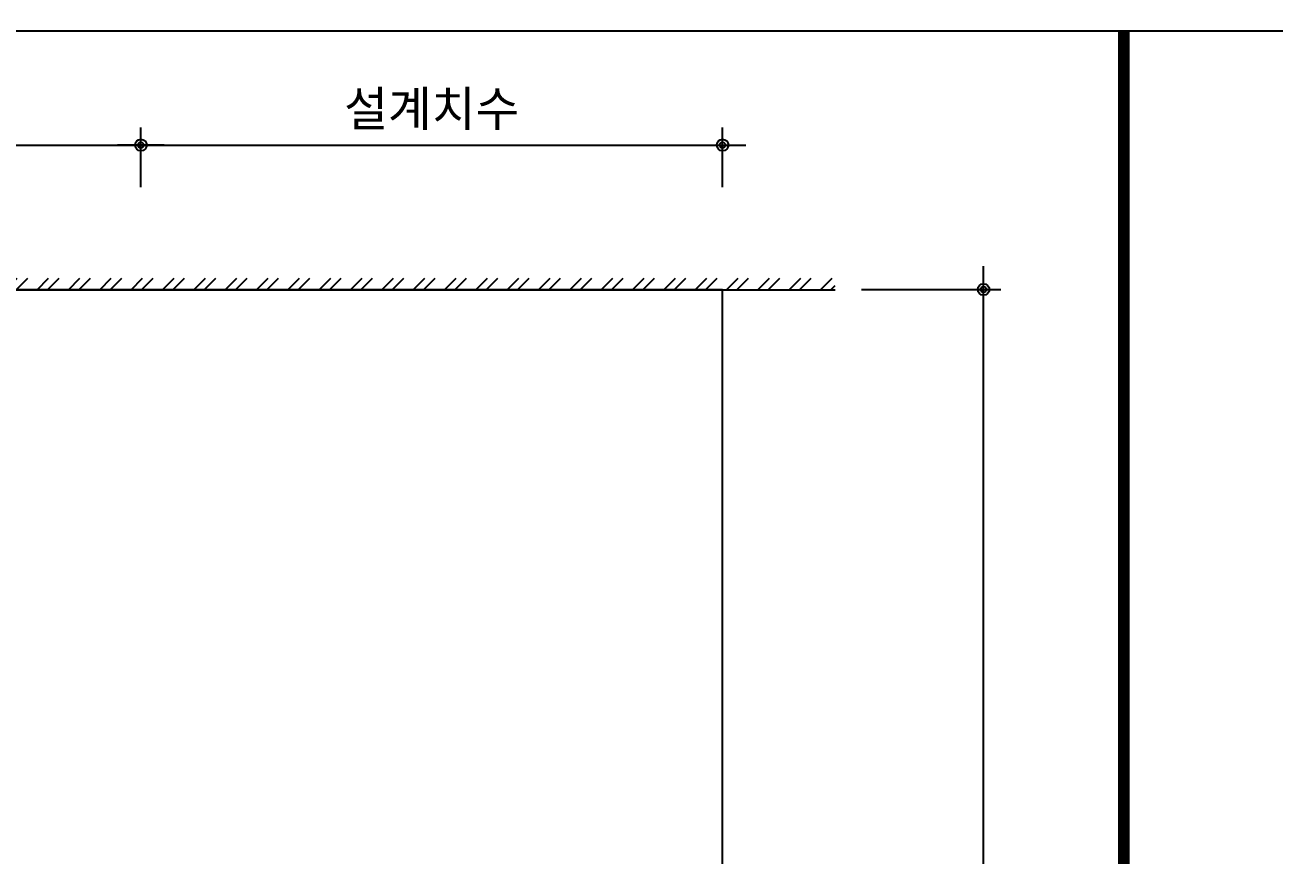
# Model space of a CAD drawing. Extents: x -256 to 8104, y -176 to 5714.
# Drawn here: x 3621 to 4694, y 4830 to 5543 of the extents above; entities that cross this region are included whole.
import ezdxf

# ---------------------------------------------------------------- set-up
doc = ezdxf.new("R2010")
doc.units = 0
doc.header["$LTSCALE"] = 30
doc.layers.get('0').update_dxf_attribs({"linetype": 'CONTINUOUS'})
doc.layers.get('DEFPOINTS').update_dxf_attribs({"linetype": 'CONTINUOUS'})
for name, color, linetype in [('DIM', 7, 'CONTINUOUS'), ('HAT', 8, 'CONTINUOUS'), ('부자재', 4, 'CONTINUOUS')]:
    doc.layers.add(name, color=color, linetype=linetype)
doc.styles.add('돋움', font='malgun.ttf')
doc.dimstyles.new('10', dxfattribs={"dimscale": 10, "dimtxt": 3, "dimasz": 1, "dimexe": 1.5, "dimexo": 2, "dimgap": 1, "dimtad": 1, "dimdec": 0, "dimlunit": 6, "dimtxsty": '돋움', "dimblk": 'DIMDOT', "dimcen": -1, "dimdle": 1.5, "dimclrt": 3, "dimazin": 3, "dimtfac": 1, "dimtdec": 0, "dimtix": 1, "dimtmove": 2, "dimatfit": 3, "dimldrblk": 'DIMDOT', "dimarcsym": 0})

# ---------------------------------------------------------------- blocks, each defined once
blk = doc.blocks.new('DIMDOT')
at = {"linetype": 'Continuous'}
blk.add_line((-2, 0), (2, 0), dxfattribs=at)
for radius in [0.5, 0.25]:
    blk.add_circle((0, 0), radius, dxfattribs=at)
blk = doc.blocks.new('*D855')
at = {"layer": 'DEFPOINTS', "color": 0}
for p in [(122075.7981493345, -1249.715309504887), (121575.7981493345, -1305.977280023743), (122075.7981493345, -1305.977280023743)]:
    blk.add_point(p, dxfattribs=at)
at = {"layer": 'DIM', "color": 0, "lineweight": -2, "ltscale": 10}
for p, q in [((121575.7981493345, -1285.977280023743), (121575.7981493345, -1234.715309504887)), ((122075.7981493345, -1285.977280023743), (122075.7981493345, -1234.715309504887)), ((121585.7981493345, -1249.715309504887), (122065.7981493345, -1249.715309504887))]:
    blk.add_line(p, q, dxfattribs=at)
at = {"layer": 'DIM', "color": 0, "lineweight": -2, "xscale": 10, "yscale": 10, "zscale": 10, "rotation": 180}
blk.add_blockref('DIMDOT', (121575.7981493345, -1249.715309504887), dxfattribs=at)
at = {"layer": 'DIM', "color": 0, "lineweight": -2, "xscale": 10, "yscale": 10, "zscale": 10}
blk.add_blockref('DIMDOT', (122075.7981493345, -1249.715309504887), dxfattribs=at)
at = {"layer": 'DIM', "color": 3, "insert": (121825.7981493345, -1220.058380157061), "char_height": 30, "attachment_point": 5, "style": '돋움'}
blk.add_mtext('설계치수', dxfattribs=at)
blk = doc.blocks.new('*D856')
at = {"layer": 'DEFPOINTS', "color": 0}
for p in [(122575.7981493345, -1249.715309504887), (122075.7981493345, -1305.977280023743), (122575.7981493345, -1305.977280023743)]:
    blk.add_point(p, dxfattribs=at)
at = {"layer": 'DIM', "color": 0, "lineweight": -2, "ltscale": 10}
for p, q in [((122075.7981493345, -1285.977280023743), (122075.7981493345, -1234.715309504887)), ((122575.7981493345, -1285.977280023743), (122575.7981493345, -1234.715309504887)), ((122085.7981493345, -1249.715309504887), (122565.7981493345, -1249.715309504887))]:
    blk.add_line(p, q, dxfattribs=at)
at = {"layer": 'DIM', "color": 0, "lineweight": -2, "xscale": 10, "yscale": 10, "zscale": 10, "rotation": 180}
blk.add_blockref('DIMDOT', (122075.7981493345, -1249.715309504887), dxfattribs=at)
at = {"layer": 'DIM', "color": 0, "lineweight": -2, "xscale": 10, "yscale": 10, "zscale": 10}
blk.add_blockref('DIMDOT', (122575.7981493345, -1249.715309504887), dxfattribs=at)
at = {"layer": 'DIM', "color": 3, "insert": (122325.7981493345, -1220.058380157061), "char_height": 30, "attachment_point": 5, "style": '돋움'}
blk.add_mtext('설계치수', dxfattribs=at)
blk = doc.blocks.new('*D874')
at = {"layer": 'DEFPOINTS', "color": 0}
for p in [(122675.19795384, -1373.920132167965), (122800.1030496427, -1373.920132167965), (122675.19795384, -2513.887232045088)]:
    blk.add_point(p, dxfattribs=at)
at = {"layer": 'DIM', "color": 0, "lineweight": -2, "ltscale": 10}
for p, q in [((122695.19795384, -1373.920132167965), (122815.1030496427, -1373.920132167965)), ((122800.1030496427, -2503.887232045088), (122800.1030496427, -1383.920132167965)), ((122695.19795384, -2513.887232045088), (122815.1030496427, -2513.887232045088))]:
    blk.add_line(p, q, dxfattribs=at)
at = {"layer": 'DIM', "color": 0, "lineweight": -2, "xscale": 10, "yscale": 10, "zscale": 10}
for p, rotation in [((122800.1030496427, -1373.920132167965), 90), ((122800.1030496427, -2513.887232045088), 270)]:
    blk.add_blockref('DIMDOT', p, dxfattribs=dict(at, rotation=rotation))
at = {"layer": 'DIM', "color": 3, "insert": (122772.8077216695, -1944.001551805053), "char_height": 30, "attachment_point": 5, "rotation": 90, "style": '돋움'}
blk.add_mtext('VAR.', dxfattribs=at)
blk = doc.blocks.new('CRAYON_32', base_point=(118355.5648458949, -6689.852634188661))
at = {"layer": 'HAT'}
h = blk.add_hatch(dxfattribs=at)
h.set_pattern_fill('ANSI32', color=256, scale=2, style=0)
h.set_pattern_definition([(45, (109739.7145769613, -7007.092514690648), (-13.47038418160373, 13.47038418160373), []), (45, (109748.6948369613, -7007.092514690648), (-13.47038418160373, 13.47038418160373), [])])
h.paths.add_polyline_path([(120979.0545948289, -1364.115871565024), (122672.69795384, -1364.115871565024), (122672.69795384, -1374.115871565024), (120979.0545948289, -1374.115871565024)])
at = {"color": 2}
blk.add_line((120979.0545948289, -1374.115871565024), (122672.69795384, -1374.115871565024), dxfattribs=at)
blk.add_line((122575.7981493345, -2035.230439280536), (122575.7981493345, -1374.115871565024))
at = {"color": 8, "const_width": 10}
blk.add_lwpolyline([(122920.7288468689, -3920.608669679898), (122920.7288468689, -1151.458669679874)], dxfattribs=at)
at = {"color": 2}
for points in [[(118354.8728832308, -1151.458669679889), (125607.2145769613, -1151.458669679889), (125607.2145769613, -6689.773847239951), (118354.8728832308, -6689.773847239951)], [(118354.8728832308, -1151.458669679889), (125607.2145769613, -1151.458669679889), (125607.2145769613, -6689.773847239951), (118354.8728832308, -6689.773847239951)], [(118354.8728832308, -1151.458669679889), (126336.7889677345, -1151.458669679889), (126336.7889677345, -6689.773847239951), (118354.8728832308, -6689.773847239951)]]:
    blk.add_lwpolyline(points, close=True, dxfattribs=at)
at = {"layer": '부자재', "color": 3}
blk.add_line((122575.7981493345, -1374.115871565024), (121075.7981493345, -1374.115871565024), dxfattribs=at)
blk.add_line((122575.7981493345, -1374.115871565024), (121075.7981493345, -1374.115871565024), dxfattribs=at)
at = {"layer": 'DIM', "ltscale": 10}
for base, p1, p2, picture, middle in [((122075.7981493345, -1249.715309504887), (121575.7981493345, -1305.977280023743), (122075.7981493345, -1305.977280023743), '*D855', (121825.7981493345, -1220.058380157061)), ((122575.7981493345, -1249.715309504887), (122075.7981493345, -1305.977280023743), (122575.7981493345, -1305.977280023743), '*D856', (122325.7981493345, -1220.058380157061))]:
    dim = blk.add_linear_dim(base=base, p1=p1, p2=p2, text='설계치수', dimstyle='10', override={"dimtxsty": '돋움'}, dxfattribs=at)
    dim.commit()
    dim.dimension.update_dxf_attribs({"geometry": picture, "text_midpoint": middle})
dim = blk.add_linear_dim(base=(122800.1030496427, -1373.920132167965), p1=(122675.19795384, -2513.887232045088), p2=(122675.19795384, -1373.920132167965), angle=90, text='VAR.', dimstyle='10', dxfattribs=at)
dim.commit()
dim.dimension.update_dxf_attribs({"geometry": '*D874', "text_midpoint": (122772.8077216695, -1944.001551805053), "dimtype": 160})

msp = doc.modelspace()

# ---------------------------------------------------------------- block references
msp.add_blockref('CRAYON_32', (0, 0))

doc.saveas('drawing.dxf')
